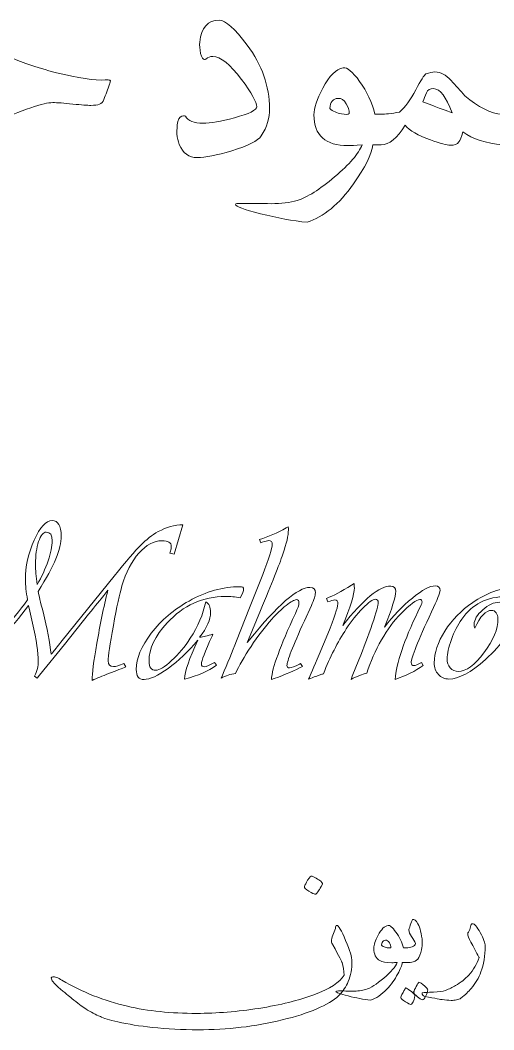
# Model space of a CAD drawing. Extents: x 752 to 1087, y 357 to 811.
# Drawn here: x 834.05 to 834.742, y 675.427 to 676.9 of the extents above; entities that cross this region are included whole.
import ezdxf

# ---------------------------------------------------------------- set-up
doc = ezdxf.new("R2010")
doc.units = 0
doc.header["$MEASUREMENT"] = 0
doc.layers.get('0').update_dxf_attribs({"linetype": 'CONTINUOUS', "lineweight": 30})
doc.layers.add('Dim', color=142, linetype='CONTINUOUS', lineweight=0)
doc.layers.add('UG-Khartosha', color=11, linetype='CONTINUOUS', lineweight=20)

# ---------------------------------------------------------------- blocks, each defined once
blk = doc.blocks.new('fghty')
at = {"layer": 'UG-Khartosha'}
for points, knots in [([(-276.7414, -80.8663), (-276.739, -80.844), (-276.729, -80.8328), (-276.7115, -80.8328), (-276.7115, -80.8328), (-276.7019, -80.8328), (-276.6877, -80.8454), (-276.6688, -80.8709)], [0.8421053, 0.8421053, 0.8421053, 0.8421053, 0.8947368, 0.8947368, 0.8947368, 0.8947369, 0.9473684, 0.9473684, 0.9473684, 0.9473684]), ([(-276.7321, -80.8924), (-276.7328, -80.893), (-276.7335, -80.8931), (-276.7341, -80.8931), (-276.7341, -80.8931), (-276.7366, -80.8931), (-276.7385, -80.89), (-276.7401, -80.8836)], [0.6842105, 0.6842105, 0.6842105, 0.6842105, 0.7368421, 0.7368421, 0.7368421, 0.7368421, 0.7894737, 0.7894737, 0.7894737, 0.7894737]), ([(-276.6776, -80.9234), (-276.6949, -80.9001), (-276.7096, -80.8884), (-276.7216, -80.8884), (-276.7216, -80.8884), (-276.7256, -80.8884), (-276.7291, -80.8897), (-276.7321, -80.8924)], [0.5789474, 0.5789474, 0.5789474, 0.5789474, 0.6315789, 0.6315789, 0.6315789, 0.631579, 0.6842105, 0.6842105, 0.6842105, 0.6842105]), ([(-276.6884, -80.9822), (-276.6655, -80.9762), (-276.6541, -80.9705), (-276.6541, -80.9653), (-276.6541, -80.9653), (-276.6541, -80.9585), (-276.6619, -80.9446), (-276.6776, -80.9234)], [0.4736842, 0.4736842, 0.4736842, 0.4736842, 0.5263158, 0.5263158, 0.5263158, 0.5263158, 0.5789474, 0.5789474, 0.5789474, 0.5789474]), ([(-276.3947, -80.915), (-276.3895, -80.9131), (-276.385, -80.9121), (-276.3809, -80.9121), (-276.3809, -80.9121), (-276.3724, -80.9121), (-276.3642, -80.9165), (-276.3563, -80.9252)], [0.6666667, 0.6666667, 0.6666667, 0.6666667, 0.7333333, 0.7333333, 0.7333333, 0.7333333, 0.8, 0.8, 0.8, 0.8]), ([(-276.4925, -81.0237), (-276.5033, -81.0245), (-276.5104, -81.0249), (-276.514, -81.0249), (-276.514, -81.0249), (-276.549, -81.0249), (-276.5665, -81.0093), (-276.5665, -80.9779), (-276.5665, -80.9779), (-276.5665, -80.9674), (-276.562, -80.9537), (-276.5529, -80.937)], [0.5555556, 0.5555556, 0.5555556, 0.5555556, 0.6111111, 0.6111111, 0.6111111, 0.6111111, 0.6666667, 0.6666667, 0.6666667, 0.6666667, 0.7222222, 0.7222222, 0.7222222, 0.7222222]), ([(-276.936, -80.9612), (-276.9494, -80.9597), (-276.9597, -80.959), (-276.9668, -80.959), (-276.9668, -80.959), (-276.9798, -80.959), (-277.0118, -80.9698), (-277.0627, -80.9914)], [0.16, 0.16, 0.16, 0.16, 0.2, 0.2, 0.2, 0.20000001, 0.24, 0.24, 0.24, 0.24]), ([(-276.8952, -80.9614), (-276.8985, -80.9627), (-276.9029, -80.9633), (-276.9084, -80.9633), (-276.9084, -80.9633), (-276.9133, -80.9633), (-276.9224, -80.9626), (-276.936, -80.9612)], [0.08, 0.08, 0.08, 0.08, 0.12, 0.12, 0.12, 0.12000001, 0.16, 0.16, 0.16, 0.16]), ([(-276.7751, -80.9879), (-276.7733, -80.982), (-276.7704, -80.9791), (-276.7663, -80.9791), (-276.7663, -80.9791), (-276.7653, -80.9791), (-276.7645, -80.9793), (-276.7635, -80.9797)], [0.2631579, 0.2631579, 0.2631579, 0.2631579, 0.3157895, 0.3157895, 0.3157895, 0.3157895, 0.3684211, 0.3684211, 0.3684211, 0.3684211]), ([(-276.7635, -80.9797), (-276.7595, -80.987), (-276.7505, -80.9907), (-276.7364, -80.9907), (-276.7364, -80.9907), (-276.725, -80.9907), (-276.709, -80.9879), (-276.6884, -80.9822)], [0.3684211, 0.3684211, 0.3684211, 0.3684211, 0.4210526, 0.4210526, 0.4210526, 0.4210526, 0.4736842, 0.4736842, 0.4736842, 0.4736842]), ([(-276.3441, -81.0192), (-276.3467, -81.0226), (-276.3512, -81.0243), (-276.3576, -81.0243), (-276.3576, -81.0243), (-276.3625, -81.0243), (-276.3727, -81.0216), (-276.3879, -81.0161)], [0.1333333, 0.1333333, 0.1333333, 0.1333333, 0.2, 0.2, 0.2, 0.2, 0.2666667, 0.2666667, 0.2666667, 0.2666667]), ([(-276.6925, -81.0328), (-276.7156, -81.0398), (-276.733, -81.0432), (-276.7451, -81.0432), (-276.7451, -81.0432), (-276.7581, -81.0432), (-276.7674, -81.0366), (-276.7728, -81.0232)], [0.1052632, 0.1052632, 0.1052632, 0.1052632, 0.1578947, 0.1578947, 0.1578947, 0.1578947, 0.2105263, 0.2105263, 0.2105263, 0.2105263]), ([(-276.6484, -81.1292), (-276.6739, -81.1227), (-276.6866, -81.1181), (-276.6866, -81.115), (-276.6866, -81.115), (-276.6866, -81.1139), (-276.6841, -81.1134), (-276.679, -81.1134)], [0.2222222, 0.2222222, 0.2222222, 0.2222222, 0.2777778, 0.2777778, 0.2777778, 0.2777778, 0.3333333, 0.3333333, 0.3333333, 0.3333333]), ([(-276.7673, -81.6056), (-276.7673, -81.6056), (-276.7808, -81.6505), (-276.7808, -81.6505), (-276.7808, -81.6505), (-276.7808, -81.6505), (-276.7871, -81.6494), (-276.7871, -81.6494), (-276.7871, -81.6494), (-276.7871, -81.6494), (-276.7863, -81.6462), (-276.7863, -81.6462), (-276.7863, -81.6462), (-276.7855, -81.6434), (-276.7851, -81.641), (-276.7851, -81.639), (-276.7851, -81.639), (-276.7851, -81.6331), (-276.7898, -81.6301), (-276.7993, -81.6301), (-276.7993, -81.6301), (-276.8117, -81.6301), (-276.8235, -81.6364), (-276.8347, -81.6491), (-276.8347, -81.6491), (-276.8459, -81.6617), (-276.8546, -81.6784), (-276.8607, -81.6993), (-276.8607, -81.6993), (-276.8642, -81.7112), (-276.8686, -81.7315), (-276.8738, -81.7602), (-276.8738, -81.7602), (-276.8791, -81.7889), (-276.8817, -81.8069), (-276.8817, -81.8142), (-276.8817, -81.8142), (-276.8817, -81.82), (-276.8791, -81.8229), (-276.8738, -81.8229), (-276.8738, -81.8229), (-276.8702, -81.8229), (-276.8649, -81.8213), (-276.858, -81.8181), (-276.858, -81.8181), (-276.858, -81.8181), (-276.8549, -81.8234), (-276.8549, -81.8234), (-276.8549, -81.8234), (-276.8599, -81.8254), (-276.8687, -81.8289), (-276.8812, -81.8336), (-276.8812, -81.8336), (-276.8907, -81.8373), (-276.8992, -81.8408), (-276.9065, -81.844), (-276.9065, -81.844), (-276.9065, -81.8338), (-276.904, -81.8148), (-276.8992, -81.7871), (-276.8992, -81.7871), (-276.8943, -81.7594), (-276.8888, -81.7324), (-276.8824, -81.7061), (-276.8824, -81.7061), (-276.8824, -81.7061), (-276.8885, -81.7138), (-276.8885, -81.7138), (-276.8885, -81.7138), (-276.8935, -81.7202), (-276.9013, -81.7298), (-276.9118, -81.7428), (-276.9118, -81.7428), (-276.9118, -81.7428), (-276.9489, -81.7891), (-276.9489, -81.7891), (-276.9489, -81.7891), (-276.9489, -81.7891), (-276.9869, -81.8359), (-276.9869, -81.8359), (-276.9869, -81.8359), (-276.9869, -81.8359), (-276.9906, -81.8406), (-276.9906, -81.8406), (-276.9906, -81.8406), (-276.9906, -81.8406), (-276.9948, -81.8375), (-276.9948, -81.8375), (-276.9948, -81.8375), (-276.9909, -81.8298), (-276.9889, -81.8221), (-276.9889, -81.8145), (-276.9889, -81.8145), (-276.9889, -81.8019), (-276.9919, -81.7825), (-276.9978, -81.7563), (-276.9978, -81.7563), (-276.9978, -81.7563), (-277.0031, -81.7333), (-277.0031, -81.7333), (-277.0031, -81.7333), (-277.0032, -81.733), (-277.0035, -81.7317), (-277.0039, -81.7295), (-277.0039, -81.7295), (-277.031, -81.7658), (-277.059, -81.7936), (-277.0881, -81.813), (-277.0881, -81.813), (-277.1171, -81.8323), (-277.1453, -81.842), (-277.1729, -81.842), (-277.1729, -81.842), (-277.1909, -81.842), (-277.2079, -81.8381), (-277.224, -81.8302), (-277.224, -81.8302), (-277.2401, -81.8223), (-277.2528, -81.8117), (-277.262, -81.7983), (-277.262, -81.7983), (-277.2726, -81.7831), (-277.2779, -81.7653), (-277.2779, -81.7447), (-277.2779, -81.7447), (-277.2779, -81.7179), (-277.2687, -81.6963), (-277.2503, -81.6797), (-277.2503, -81.6797), (-277.2319, -81.6631), (-277.208, -81.6547), (-277.1784, -81.6547), (-277.1784, -81.6547), (-277.1613, -81.6547), (-277.1458, -81.658), (-277.1319, -81.6645), (-277.1319, -81.6645), (-277.1181, -81.6709), (-277.1001, -81.6833), (-277.078, -81.7015), (-277.078, -81.7015), (-277.0697, -81.7084), (-277.0635, -81.7119), (-277.0594, -81.7119), (-277.0594, -81.7119), (-277.0545, -81.7119), (-277.0465, -81.7088), (-277.0355, -81.7027), (-277.0355, -81.7027), (-277.0355, -81.7027), (-277.0321, -81.7078), (-277.0321, -81.7078), (-277.0321, -81.7078), (-277.0321, -81.7078), (-277.0752, -81.7315), (-277.0752, -81.7315), (-277.0752, -81.7315), (-277.0752, -81.7315), (-277.0797, -81.7274), (-277.0797, -81.7274), (-277.0797, -81.7274), (-277.1004, -81.708), (-277.1208, -81.6931), (-277.1408, -81.6826), (-277.1408, -81.6826), (-277.1608, -81.6722), (-277.1792, -81.667), (-277.196, -81.667), (-277.196, -81.667), (-277.2173, -81.667), (-277.2345, -81.6733), (-277.2474, -81.686), (-277.2474, -81.686), (-277.2603, -81.6986), (-277.2668, -81.7154), (-277.2668, -81.7363), (-277.2668, -81.7363), (-277.2668, -81.7625), (-277.2571, -81.7837), (-277.2377, -81.8001), (-277.2377, -81.8001), (-277.2183, -81.8164), (-277.193, -81.8246), (-277.162, -81.8246), (-277.162, -81.8246), (-277.1347, -81.8246), (-277.1078, -81.8158), (-277.0813, -81.7982), (-277.0813, -81.7982), (-277.0549, -81.7806), (-277.0296, -81.7548), (-277.0054, -81.7208), (-277.0054, -81.7208), (-277.0076, -81.7085), (-277.0087, -81.6982), (-277.0087, -81.6899), (-277.0087, -81.6899), (-277.0087, -81.6693), (-277.0042, -81.649), (-276.9952, -81.6292), (-276.9952, -81.6292), (-276.9862, -81.6092), (-276.9771, -81.5993), (-276.9677, -81.5993), (-276.9677, -81.5993), (-276.9585, -81.5993), (-276.9539, -81.6071), (-276.9539, -81.6228), (-276.9539, -81.6228), (-276.9539, -81.6329), (-276.9566, -81.6446), (-276.9621, -81.6577), (-276.9621, -81.6577), (-276.9675, -81.6709), (-276.9766, -81.6875), (-276.9892, -81.7078), (-276.9892, -81.7078), (-276.988, -81.7139), (-276.9855, -81.7242), (-276.9817, -81.7389), (-276.9817, -81.7389), (-276.9752, -81.7643), (-276.9711, -81.786), (-276.9693, -81.8041), (-276.9693, -81.8041), (-276.9665, -81.8006), (-276.9647, -81.7982), (-276.9638, -81.7971), (-276.9638, -81.7971), (-276.9638, -81.7971), (-276.9525, -81.7832), (-276.9525, -81.7832), (-276.9525, -81.7832), (-276.9525, -81.7832), (-276.8728, -81.6846), (-276.8728, -81.6846), (-276.8728, -81.6846), (-276.8539, -81.6613), (-276.8403, -81.6454), (-276.8319, -81.6369), (-276.8319, -81.6369), (-276.8236, -81.6285), (-276.8146, -81.6215), (-276.805, -81.6162), (-276.805, -81.6162), (-276.7924, -81.6091), (-276.7799, -81.6056), (-276.7673, -81.6056)], [0, 0, 0, 0, 0.016129, 0.016129, 0.016129, 0.016129, 0.032258, 0.032258, 0.032258, 0.032258, 0.048387, 0.048387, 0.048387, 0.048387, 0.064516, 0.064516, 0.064516, 0.064516, 0.080645, 0.080645, 0.080645, 0.080645, 0.096774, 0.096774, 0.096774, 0.096774, 0.112903, 0.112903, 0.112903, 0.112903, 0.129032, 0.129032, 0.129032, 0.129032, 0.145161, 0.145161, 0.145161, 0.145161, 0.16129, 0.16129, 0.16129, 0.16129, 0.177419, 0.177419, 0.177419, 0.177419, 0.193548, 0.193548, 0.193548, 0.193548, 0.209677, 0.209677, 0.209677, 0.209677, 0.225806, 0.225806, 0.225806, 0.225806, 0.241935, 0.241935, 0.241935, 0.241935, 0.258065, 0.258065, 0.258065, 0.258065, 0.274194, 0.274194, 0.274194, 0.274194, 0.290323, 0.290323, 0.290323, 0.290323, 0.306452, 0.306452, 0.306452, 0.306452, 0.322581, 0.322581, 0.322581, 0.322581, 0.33871, 0.33871, 0.33871, 0.33871, 0.354839, 0.354839, 0.354839, 0.354839, 0.370968, 0.370968, 0.370968, 0.370968, 0.387097, 0.387097, 0.387097, 0.387097, 0.403226, 0.403226, 0.403226, 0.403226, 0.419355, 0.419355, 0.419355, 0.419355, 0.435484, 0.435484, 0.435484, 0.435484, 0.451613, 0.451613, 0.451613, 0.451613, 0.467742, 0.467742, 0.467742, 0.467742, 0.483871, 0.483871, 0.483871, 0.483871, 0.5, 0.5, 0.5, 0.5, 0.516129, 0.516129, 0.516129, 0.516129, 0.532258, 0.532258, 0.532258, 0.532258, 0.548387, 0.548387, 0.548387, 0.548387, 0.564516, 0.564516, 0.564516, 0.564516, 0.580645, 0.580645, 0.580645, 0.580645, 0.596774, 0.596774, 0.596774, 0.596774, 0.612903, 0.612903, 0.612903, 0.612903, 0.629032, 0.629032, 0.629032, 0.629032, 0.645161, 0.645161, 0.645161, 0.645161, 0.66129, 0.66129, 0.66129, 0.66129, 0.677419, 0.677419, 0.677419, 0.677419, 0.693548, 0.693548, 0.693548, 0.693548, 0.709677, 0.709677, 0.709677, 0.709677, 0.725806, 0.725806, 0.725806, 0.725806, 0.741935, 0.741935, 0.741935, 0.741935, 0.758065, 0.758065, 0.758065, 0.758065, 0.774194, 0.774194, 0.774194, 0.774194, 0.790323, 0.790323, 0.790323, 0.790323, 0.806452, 0.806452, 0.806452, 0.806452, 0.822581, 0.822581, 0.822581, 0.822581, 0.83871, 0.83871, 0.83871, 0.83871, 0.854839, 0.854839, 0.854839, 0.854839, 0.870968, 0.870968, 0.870968, 0.870968, 0.887097, 0.887097, 0.887097, 0.887097, 0.903226, 0.903226, 0.903226, 0.903226, 0.919355, 0.919355, 0.919355, 0.919355, 0.935484, 0.935484, 0.935484, 0.935484, 0.951613, 0.951613, 0.951613, 0.951613, 0.967742, 0.967742, 0.967742, 0.967742, 0.983871, 0.983871, 0.983871, 0.983871, 1, 1, 1, 1]), ([(-276.9904, -81.6972), (-276.9836, -81.6854), (-276.9781, -81.6733), (-276.9739, -81.6611), (-276.9739, -81.6611), (-276.9698, -81.6488), (-276.9677, -81.6385), (-276.9677, -81.6302), (-276.9677, -81.6302), (-276.9677, -81.6214), (-276.9707, -81.617), (-276.9767, -81.617), (-276.9767, -81.617), (-276.9813, -81.617), (-276.9852, -81.6218), (-276.9884, -81.6314), (-276.9884, -81.6314), (-276.9916, -81.641), (-276.9932, -81.6526), (-276.9932, -81.6661), (-276.9932, -81.6661), (-276.9932, -81.6749), (-276.9922, -81.6853), (-276.9904, -81.6972)], [0, 0, 0, 0, 0.166667, 0.166667, 0.166667, 0.166667, 0.333333, 0.333333, 0.333333, 0.333333, 0.5, 0.5, 0.5, 0.5, 0.666667, 0.666667, 0.666667, 0.666667, 0.833333, 0.833333, 0.833333, 0.833333, 1, 1, 1, 1]), ([(-276.5871, -81.8183), (-276.5871, -81.8183), (-276.584, -81.8227), (-276.584, -81.8227), (-276.584, -81.8227), (-276.5952, -81.8288), (-276.6096, -81.8349), (-276.6274, -81.8413), (-276.6274, -81.8413), (-276.6274, -81.8413), (-276.6317, -81.8428), (-276.6317, -81.8428), (-276.6317, -81.8428), (-276.6304, -81.8251), (-276.6181, -81.7913), (-276.5948, -81.7414), (-276.5948, -81.7414), (-276.5912, -81.7337), (-276.5894, -81.7285), (-276.5894, -81.7257), (-276.5894, -81.7257), (-276.5894, -81.7222), (-276.5906, -81.7204), (-276.5933, -81.7204), (-276.5933, -81.7204), (-276.5962, -81.7204), (-276.6015, -81.7234), (-276.609, -81.7293), (-276.609, -81.7293), (-276.6165, -81.7352), (-276.6238, -81.7422), (-276.6308, -81.7502), (-276.6308, -81.7502), (-276.6415, -81.762), (-276.6522, -81.7759), (-276.6628, -81.7919), (-276.6628, -81.7919), (-276.6734, -81.8079), (-276.6813, -81.8218), (-276.6864, -81.8336), (-276.6864, -81.8336), (-276.6944, -81.8346), (-276.7018, -81.8369), (-276.7086, -81.8405), (-276.7086, -81.8405), (-276.7086, -81.8405), (-276.7067, -81.836), (-276.7067, -81.836), (-276.7067, -81.836), (-276.699, -81.8179), (-276.6918, -81.8004), (-276.6853, -81.7836), (-276.6853, -81.7836), (-276.6853, -81.7836), (-276.6653, -81.7327), (-276.6653, -81.7327), (-276.6653, -81.7327), (-276.6653, -81.7327), (-276.6449, -81.6821), (-276.6449, -81.6821), (-276.6449, -81.6821), (-276.6352, -81.6571), (-276.6303, -81.6417), (-276.6303, -81.636), (-276.6303, -81.636), (-276.6303, -81.6319), (-276.6321, -81.63), (-276.6358, -81.63), (-276.6358, -81.63), (-276.6375, -81.63), (-276.6408, -81.6308), (-276.6458, -81.6325), (-276.6458, -81.6325), (-276.6458, -81.6325), (-276.648, -81.6334), (-276.648, -81.6334), (-276.648, -81.6334), (-276.648, -81.6334), (-276.6497, -81.6285), (-276.6497, -81.6285), (-276.6497, -81.6285), (-276.6362, -81.6239), (-276.6226, -81.618), (-276.6089, -81.6106), (-276.6089, -81.6106), (-276.6089, -81.6106), (-276.6057, -81.6086), (-276.6057, -81.6086), (-276.6057, -81.6086), (-276.6056, -81.6108), (-276.6056, -81.6124), (-276.6056, -81.6134), (-276.6056, -81.6134), (-276.6056, -81.6219), (-276.6084, -81.6343), (-276.6141, -81.6507), (-276.6141, -81.6507), (-276.6198, -81.6672), (-276.6311, -81.6959), (-276.6482, -81.7368), (-276.6482, -81.7368), (-276.6482, -81.7368), (-276.6666, -81.7814), (-276.6666, -81.7814), (-276.6666, -81.7814), (-276.6666, -81.7814), (-276.6687, -81.7862), (-276.6687, -81.7862), (-276.6687, -81.7862), (-276.6687, -81.7862), (-276.6658, -81.7826), (-276.6658, -81.7826), (-276.6658, -81.7826), (-276.6222, -81.7287), (-276.5911, -81.7017), (-276.5725, -81.7017), (-276.5725, -81.7017), (-276.567, -81.7017), (-276.5642, -81.7044), (-276.5642, -81.7099), (-276.5642, -81.7099), (-276.5642, -81.7139), (-276.5663, -81.7203), (-276.5704, -81.7294), (-276.5704, -81.7294), (-276.5704, -81.7294), (-276.581, -81.7527), (-276.581, -81.7527), (-276.581, -81.7527), (-276.5989, -81.7921), (-276.6078, -81.8149), (-276.6078, -81.8212), (-276.6078, -81.8212), (-276.6078, -81.8237), (-276.6065, -81.8249), (-276.6039, -81.8249), (-276.6039, -81.8249), (-276.6008, -81.8249), (-276.5957, -81.823), (-276.5887, -81.8191), (-276.5887, -81.8191), (-276.5887, -81.8191), (-276.5871, -81.8183), (-276.5871, -81.8183)], [0, 0, 0, 0, 0.027778, 0.027778, 0.027778, 0.027778, 0.055556, 0.055556, 0.055556, 0.055556, 0.083333, 0.083333, 0.083333, 0.083333, 0.111111, 0.111111, 0.111111, 0.111111, 0.138889, 0.138889, 0.138889, 0.138889, 0.166667, 0.166667, 0.166667, 0.166667, 0.194444, 0.194444, 0.194444, 0.194444, 0.222222, 0.222222, 0.222222, 0.222222, 0.25, 0.25, 0.25, 0.25, 0.277778, 0.277778, 0.277778, 0.277778, 0.305556, 0.305556, 0.305556, 0.305556, 0.333333, 0.333333, 0.333333, 0.333333, 0.361111, 0.361111, 0.361111, 0.361111, 0.388889, 0.388889, 0.388889, 0.388889, 0.416667, 0.416667, 0.416667, 0.416667, 0.444444, 0.444444, 0.444444, 0.444444, 0.472222, 0.472222, 0.472222, 0.472222, 0.5, 0.5, 0.5, 0.5, 0.527778, 0.527778, 0.527778, 0.527778, 0.555556, 0.555556, 0.555556, 0.555556, 0.583333, 0.583333, 0.583333, 0.583333, 0.611111, 0.611111, 0.611111, 0.611111, 0.638889, 0.638889, 0.638889, 0.638889, 0.666667, 0.666667, 0.666667, 0.666667, 0.694444, 0.694444, 0.694444, 0.694444, 0.722222, 0.722222, 0.722222, 0.722222, 0.75, 0.75, 0.75, 0.75, 0.777778, 0.777778, 0.777778, 0.777778, 0.805556, 0.805556, 0.805556, 0.805556, 0.833333, 0.833333, 0.833333, 0.833333, 0.861111, 0.861111, 0.861111, 0.861111, 0.888889, 0.888889, 0.888889, 0.888889, 0.916667, 0.916667, 0.916667, 0.916667, 0.944444, 0.944444, 0.944444, 0.944444, 0.972222, 0.972222, 0.972222, 0.972222, 1, 1, 1, 1]), ([(-276.719, -81.8164), (-276.719, -81.8164), (-276.716, -81.8208), (-276.716, -81.8208), (-276.716, -81.8208), (-276.7279, -81.8298), (-276.7442, -81.8368), (-276.7649, -81.842), (-276.7649, -81.842), (-276.7644, -81.8305), (-276.7576, -81.8107), (-276.7446, -81.7826), (-276.7446, -81.7826), (-276.7593, -81.7999), (-276.7744, -81.8142), (-276.7899, -81.8256), (-276.7899, -81.8256), (-276.8054, -81.837), (-276.8178, -81.8427), (-276.8269, -81.8427), (-276.8269, -81.8427), (-276.8349, -81.8427), (-276.8388, -81.8376), (-276.8388, -81.8275), (-276.8388, -81.8275), (-276.8388, -81.8103), (-276.8311, -81.7917), (-276.8158, -81.7717), (-276.8158, -81.7717), (-276.8004, -81.7518), (-276.7811, -81.7354), (-276.7579, -81.7225), (-276.7579, -81.7225), (-276.7317, -81.7078), (-276.7057, -81.7005), (-276.6798, -81.7005), (-276.6798, -81.7005), (-276.6761, -81.7005), (-276.6743, -81.7018), (-276.6743, -81.7045), (-276.6743, -81.7045), (-276.6743, -81.7068), (-276.676, -81.7112), (-276.6794, -81.7175), (-276.6794, -81.7175), (-276.6872, -81.7162), (-276.6947, -81.7155), (-276.702, -81.7155), (-276.702, -81.7155), (-276.7366, -81.7155), (-276.7665, -81.729), (-276.7915, -81.756), (-276.7915, -81.756), (-276.81, -81.7757), (-276.8192, -81.7954), (-276.8192, -81.8149), (-276.8192, -81.8149), (-276.8192, -81.824), (-276.8158, -81.8285), (-276.8091, -81.8285), (-276.8091, -81.8285), (-276.8035, -81.8285), (-276.7952, -81.8236), (-276.7845, -81.8138), (-276.7845, -81.8138), (-276.7739, -81.8039), (-276.7643, -81.7925), (-276.7559, -81.7795), (-276.7559, -81.7795), (-276.7443, -81.7615), (-276.7364, -81.7429), (-276.7322, -81.7235), (-276.7322, -81.7235), (-276.7273, -81.7264), (-276.7248, -81.7319), (-276.7248, -81.7399), (-276.7248, -81.7399), (-276.7248, -81.7509), (-276.7304, -81.7636), (-276.7416, -81.7779), (-276.7416, -81.7779), (-276.7361, -81.7775), (-276.7294, -81.7759), (-276.7213, -81.7732), (-276.7213, -81.7732), (-276.7213, -81.7732), (-276.7226, -81.7761), (-276.7226, -81.7761), (-276.7226, -81.7761), (-276.7334, -81.8003), (-276.7388, -81.8145), (-276.7388, -81.8186), (-276.7388, -81.8186), (-276.7388, -81.8219), (-276.7373, -81.8234), (-276.7342, -81.8232), (-276.7342, -81.8232), (-276.7314, -81.823), (-276.7263, -81.8207), (-276.719, -81.8164)], [0, 0, 0, 0, 0.04, 0.04, 0.04, 0.04, 0.08, 0.08, 0.08, 0.08, 0.12, 0.12, 0.12, 0.12, 0.16, 0.16, 0.16, 0.16, 0.2, 0.2, 0.2, 0.2, 0.24, 0.24, 0.24, 0.24, 0.28, 0.28, 0.28, 0.28, 0.32, 0.32, 0.32, 0.32, 0.36, 0.36, 0.36, 0.36, 0.4, 0.4, 0.4, 0.4, 0.44, 0.44, 0.44, 0.44, 0.48, 0.48, 0.48, 0.48, 0.52, 0.52, 0.52, 0.52, 0.56, 0.56, 0.56, 0.56, 0.6, 0.6, 0.6, 0.6, 0.64, 0.64, 0.64, 0.64, 0.68, 0.68, 0.68, 0.68, 0.72, 0.72, 0.72, 0.72, 0.76, 0.76, 0.76, 0.76, 0.8, 0.8, 0.8, 0.8, 0.84, 0.84, 0.84, 0.84, 0.88, 0.88, 0.88, 0.88, 0.92, 0.92, 0.92, 0.92, 0.96, 0.96, 0.96, 0.96, 1, 1, 1, 1]), ([(-276.4017, -81.8169), (-276.4017, -81.8169), (-276.399, -81.8214), (-276.399, -81.8214), (-276.399, -81.8214), (-276.4111, -81.83), (-276.4254, -81.837), (-276.442, -81.8425), (-276.442, -81.8425), (-276.4402, -81.8177), (-276.4285, -81.7832), (-276.407, -81.739), (-276.407, -81.739), (-276.407, -81.739), (-276.4021, -81.7285), (-276.4021, -81.7285), (-276.4021, -81.7285), (-276.4012, -81.7267), (-276.4007, -81.7253), (-276.4007, -81.7242), (-276.4007, -81.7242), (-276.4007, -81.7214), (-276.4019, -81.7201), (-276.4043, -81.7201), (-276.4043, -81.7201), (-276.4092, -81.7201), (-276.4188, -81.7274), (-276.4333, -81.7419), (-276.4333, -81.7419), (-276.4438, -81.7524), (-276.4537, -81.7658), (-276.4629, -81.7821), (-276.4629, -81.7821), (-276.4722, -81.7983), (-276.4797, -81.8153), (-276.4855, -81.8329), (-276.4855, -81.8329), (-276.4922, -81.8346), (-276.5003, -81.8378), (-276.5096, -81.8425), (-276.5096, -81.8425), (-276.5096, -81.8425), (-276.5077, -81.8377), (-276.5077, -81.8377), (-276.5077, -81.8377), (-276.5077, -81.8377), (-276.4975, -81.8126), (-276.4975, -81.8126), (-276.4975, -81.8126), (-276.49, -81.7941), (-276.4831, -81.7758), (-276.477, -81.7577), (-276.477, -81.7577), (-276.4709, -81.7396), (-276.4678, -81.7286), (-276.4678, -81.7248), (-276.4678, -81.7248), (-276.4678, -81.7214), (-276.4693, -81.7198), (-276.4724, -81.7198), (-276.4724, -81.7198), (-276.4763, -81.7198), (-276.4827, -81.7244), (-276.4917, -81.7336), (-276.4917, -81.7336), (-276.5007, -81.7427), (-276.509, -81.7532), (-276.5168, -81.765), (-276.5168, -81.765), (-276.5302, -81.7858), (-276.5419, -81.8086), (-276.5518, -81.8338), (-276.5518, -81.8338), (-276.5532, -81.8342), (-276.5541, -81.8345), (-276.5543, -81.8346), (-276.5543, -81.8346), (-276.5543, -81.8346), (-276.5634, -81.8379), (-276.5634, -81.8379), (-276.5634, -81.8379), (-276.567, -81.8391), (-276.5708, -81.8406), (-276.5746, -81.8421), (-276.5746, -81.8421), (-276.5719, -81.8364), (-276.5666, -81.8239), (-276.5586, -81.8046), (-276.5586, -81.8046), (-276.5586, -81.8046), (-276.5453, -81.7725), (-276.5453, -81.7725), (-276.5453, -81.7725), (-276.5353, -81.7482), (-276.5301, -81.733), (-276.5298, -81.7269), (-276.5298, -81.7269), (-276.5295, -81.7228), (-276.5312, -81.7208), (-276.5347, -81.7208), (-276.5347, -81.7208), (-276.537, -81.7208), (-276.5404, -81.7218), (-276.5449, -81.7239), (-276.5449, -81.7239), (-276.5449, -81.7239), (-276.547, -81.7184), (-276.547, -81.7184), (-276.547, -81.7184), (-276.5371, -81.7145), (-276.5243, -81.7077), (-276.5087, -81.6981), (-276.5087, -81.6981), (-276.5087, -81.6981), (-276.505, -81.6957), (-276.505, -81.6957), (-276.505, -81.6957), (-276.5046, -81.6983), (-276.5045, -81.7005), (-276.5045, -81.7023), (-276.5045, -81.7023), (-276.5045, -81.712), (-276.5104, -81.7313), (-276.5222, -81.7601), (-276.5222, -81.7601), (-276.4906, -81.7197), (-276.4661, -81.6995), (-276.4487, -81.6995), (-276.4487, -81.6995), (-276.4435, -81.6995), (-276.441, -81.7022), (-276.441, -81.7077), (-276.441, -81.7077), (-276.441, -81.7158), (-276.4467, -81.7341), (-276.4582, -81.7623), (-276.4582, -81.7623), (-276.4451, -81.7451), (-276.4309, -81.7303), (-276.4156, -81.7179), (-276.4156, -81.7179), (-276.4003, -81.7055), (-276.3886, -81.6993), (-276.3804, -81.6993), (-276.3804, -81.6993), (-276.3756, -81.6993), (-276.3732, -81.7017), (-276.3732, -81.7065), (-276.3732, -81.7065), (-276.3732, -81.7098), (-276.3775, -81.7206), (-276.3862, -81.7391), (-276.3862, -81.7391), (-276.407, -81.7838), (-276.4174, -81.8098), (-276.4174, -81.8169), (-276.4174, -81.8169), (-276.4174, -81.82), (-276.416, -81.8215), (-276.413, -81.8215), (-276.413, -81.8215), (-276.4108, -81.8215), (-276.4071, -81.82), (-276.4017, -81.8169)], [0, 0, 0, 0, 0.02439, 0.02439, 0.02439, 0.02439, 0.04878, 0.04878, 0.04878, 0.04878, 0.073171, 0.073171, 0.073171, 0.073171, 0.097561, 0.097561, 0.097561, 0.097561, 0.121951, 0.121951, 0.121951, 0.121951, 0.146341, 0.146341, 0.146341, 0.146341, 0.170732, 0.170732, 0.170732, 0.170732, 0.195122, 0.195122, 0.195122, 0.195122, 0.219512, 0.219512, 0.219512, 0.219512, 0.243902, 0.243902, 0.243902, 0.243902, 0.268293, 0.268293, 0.268293, 0.268293, 0.292683, 0.292683, 0.292683, 0.292683, 0.317073, 0.317073, 0.317073, 0.317073, 0.341463, 0.341463, 0.341463, 0.341463, 0.365854, 0.365854, 0.365854, 0.365854, 0.390244, 0.390244, 0.390244, 0.390244, 0.414634, 0.414634, 0.414634, 0.414634, 0.439024, 0.439024, 0.439024, 0.439024, 0.463415, 0.463415, 0.463415, 0.463415, 0.487805, 0.487805, 0.487805, 0.487805, 0.512195, 0.512195, 0.512195, 0.512195, 0.536585, 0.536585, 0.536585, 0.536585, 0.560976, 0.560976, 0.560976, 0.560976, 0.585366, 0.585366, 0.585366, 0.585366, 0.609756, 0.609756, 0.609756, 0.609756, 0.634146, 0.634146, 0.634146, 0.634146, 0.658537, 0.658537, 0.658537, 0.658537, 0.682927, 0.682927, 0.682927, 0.682927, 0.707317, 0.707317, 0.707317, 0.707317, 0.731707, 0.731707, 0.731707, 0.731707, 0.756098, 0.756098, 0.756098, 0.756098, 0.780488, 0.780488, 0.780488, 0.780488, 0.804878, 0.804878, 0.804878, 0.804878, 0.829268, 0.829268, 0.829268, 0.829268, 0.853659, 0.853659, 0.853659, 0.853659, 0.878049, 0.878049, 0.878049, 0.878049, 0.902439, 0.902439, 0.902439, 0.902439, 0.926829, 0.926829, 0.926829, 0.926829, 0.95122, 0.95122, 0.95122, 0.95122, 0.97561, 0.97561, 0.97561, 0.97561, 1, 1, 1, 1]), ([(-276.2561, -81.7165), (-276.2622, -81.716), (-276.2672, -81.7157), (-276.2711, -81.7157), (-276.2711, -81.7157), (-276.301, -81.7157), (-276.324, -81.7271), (-276.3399, -81.7502), (-276.3399, -81.7502), (-276.3462, -81.7592), (-276.3515, -81.7697), (-276.3558, -81.7814), (-276.3558, -81.7814), (-276.3601, -81.7933), (-276.3623, -81.8031), (-276.3623, -81.8111), (-276.3623, -81.8111), (-276.3623, -81.8167), (-276.3606, -81.8212), (-276.3574, -81.8248), (-276.3574, -81.8248), (-276.3542, -81.8284), (-276.35, -81.8302), (-276.345, -81.8302), (-276.345, -81.8302), (-276.3332, -81.8302), (-276.3201, -81.8207), (-276.3058, -81.8017), (-276.3058, -81.8017), (-276.2915, -81.7827), (-276.2843, -81.7652), (-276.2843, -81.7495), (-276.2843, -81.7495), (-276.2843, -81.7459), (-276.2852, -81.7429), (-276.2871, -81.7405), (-276.2871, -81.7405), (-276.289, -81.738), (-276.2912, -81.7368), (-276.2939, -81.7368), (-276.2939, -81.7368), (-276.3029, -81.7368), (-276.3116, -81.7459), (-276.32, -81.7641), (-276.32, -81.7641), (-276.3205, -81.7619), (-276.3208, -81.7599), (-276.3208, -81.7581), (-276.3208, -81.7581), (-276.3208, -81.7511), (-276.3165, -81.7437), (-276.3077, -81.7359), (-276.3077, -81.7359), (-276.2989, -81.7282), (-276.2906, -81.7244), (-276.2827, -81.7244), (-276.2827, -81.7244), (-276.2776, -81.7244), (-276.2731, -81.7265), (-276.2695, -81.7308), (-276.2695, -81.7308), (-276.2658, -81.735), (-276.264, -81.7403), (-276.264, -81.7464), (-276.264, -81.7464), (-276.264, -81.767), (-276.2771, -81.7888), (-276.3034, -81.8119), (-276.3034, -81.8119), (-276.3259, -81.832), (-276.3447, -81.842), (-276.3595, -81.842), (-276.3595, -81.842), (-276.366, -81.842), (-276.3714, -81.8396), (-276.3757, -81.835), (-276.3757, -81.835), (-276.3799, -81.8303), (-276.3821, -81.8244), (-276.3821, -81.8174), (-276.3821, -81.8174), (-276.3821, -81.8018), (-276.3766, -81.7855), (-276.3658, -81.7685), (-276.3658, -81.7685), (-276.3549, -81.7515), (-276.3406, -81.7368), (-276.3228, -81.7245), (-276.3228, -81.7245), (-276.3131, -81.7178), (-276.3024, -81.7123), (-276.2908, -81.708), (-276.2908, -81.708), (-276.2793, -81.7037), (-276.2695, -81.7015), (-276.2614, -81.7015), (-276.2614, -81.7015), (-276.2564, -81.7015), (-276.2539, -81.7037), (-276.2539, -81.7082), (-276.2539, -81.7082), (-276.2539, -81.7098), (-276.2547, -81.7126), (-276.2561, -81.7165)], [0, 0, 0, 0, 0.038462, 0.038462, 0.038462, 0.038462, 0.076923, 0.076923, 0.076923, 0.076923, 0.115385, 0.115385, 0.115385, 0.115385, 0.153846, 0.153846, 0.153846, 0.153846, 0.192308, 0.192308, 0.192308, 0.192308, 0.230769, 0.230769, 0.230769, 0.230769, 0.269231, 0.269231, 0.269231, 0.269231, 0.307692, 0.307692, 0.307692, 0.307692, 0.346154, 0.346154, 0.346154, 0.346154, 0.384615, 0.384615, 0.384615, 0.384615, 0.423077, 0.423077, 0.423077, 0.423077, 0.461538, 0.461538, 0.461538, 0.461538, 0.5, 0.5, 0.5, 0.5, 0.538462, 0.538462, 0.538462, 0.538462, 0.576923, 0.576923, 0.576923, 0.576923, 0.615385, 0.615385, 0.615385, 0.615385, 0.653846, 0.653846, 0.653846, 0.653846, 0.692308, 0.692308, 0.692308, 0.692308, 0.730769, 0.730769, 0.730769, 0.730769, 0.769231, 0.769231, 0.769231, 0.769231, 0.807692, 0.807692, 0.807692, 0.807692, 0.846154, 0.846154, 0.846154, 0.846154, 0.884615, 0.884615, 0.884615, 0.884615, 0.923077, 0.923077, 0.923077, 0.923077, 0.961538, 0.961538, 0.961538, 0.961538, 1, 1, 1, 1]), ([(-276.5334, -82.2241), (-276.5334, -82.221), (-276.5328, -82.2193), (-276.5317, -82.2193), (-276.5317, -82.2193), (-276.5289, -82.2193), (-276.5242, -82.227), (-276.5178, -82.2424)], [0.89285714, 0.89285714, 0.89285714, 0.89285714, 0.92857143, 0.92857143, 0.92857143, 0.92857144, 0.96428571, 0.96428571, 0.96428571, 0.96428571]), ([(-276.3263, -82.2213), (-276.3259, -82.2183), (-276.3249, -82.2168), (-276.3234, -82.2168), (-276.3234, -82.2168), (-276.3205, -82.2168), (-276.3165, -82.2213), (-276.3116, -82.2303)], [0.85714286, 0.85714286, 0.85714286, 0.85714286, 0.9047619, 0.9047619, 0.9047619, 0.90476191, 0.95238095, 0.95238095, 0.95238095, 0.95238095]), ([(-276.5373, -82.2493), (-276.5387, -82.2475), (-276.5394, -82.2455), (-276.5394, -82.2431), (-276.5394, -82.2431), (-276.5394, -82.2408), (-276.5387, -82.238), (-276.5374, -82.2345)], [0.78571429, 0.78571429, 0.78571429, 0.78571429, 0.82142857, 0.82142857, 0.82142857, 0.82142858, 0.85714286, 0.85714286, 0.85714286, 0.85714286]), ([(-276.4656, -82.2733), (-276.4716, -82.2699), (-276.4746, -82.2636), (-276.4746, -82.2543), (-276.4746, -82.2543), (-276.4746, -82.2493), (-276.4724, -82.2427), (-276.4681, -82.2345)], [0.68181818, 0.68181818, 0.68181818, 0.68181818, 0.72727273, 0.72727273, 0.72727273, 0.72727274, 0.77272727, 0.77272727, 0.77272727, 0.77272727]), ([(-276.326, -82.2449), (-276.3291, -82.2392), (-276.3307, -82.2347), (-276.3307, -82.2317), (-276.3307, -82.2317), (-276.3307, -82.231), (-276.3303, -82.2303), (-276.3297, -82.2295)], [0.71428571, 0.71428571, 0.71428571, 0.71428571, 0.76190476, 0.76190476, 0.76190476, 0.76190477, 0.80952381, 0.80952381, 0.80952381, 0.80952381]), ([(-276.4571, -82.2528), (-276.4549, -82.2534), (-276.4529, -82.2538), (-276.4511, -82.2538), (-276.4511, -82.2538), (-276.4504, -82.2538), (-276.4498, -82.2537), (-276.4494, -82.2537)], [0.625, 0.625, 0.625, 0.625, 0.75, 0.75, 0.75, 0.75, 0.875, 0.875, 0.875, 0.875]), ([(-276.4388, -82.2764), (-276.4402, -82.2764), (-276.4416, -82.2764), (-276.4429, -82.2764), (-276.4429, -82.2764), (-276.4443, -82.2764), (-276.4457, -82.2765), (-276.4472, -82.2766)], [0.54545455, 0.54545455, 0.54545455, 0.54545455, 0.59090909, 0.59090909, 0.59090909, 0.5909091, 0.63636364, 0.63636364, 0.63636364, 0.63636364]), ([(-276.9662, -82.306), (-276.9681, -82.3034), (-276.969, -82.3014), (-276.969, -82.2999), (-276.969, -82.2999), (-276.969, -82.2986), (-276.9682, -82.2979), (-276.9665, -82.2979), (-276.9665, -82.2979), (-276.965, -82.2979), (-276.9632, -82.2983), (-276.9609, -82.2992)], [0.3928571, 0.3928571, 0.3928571, 0.3928571, 0.4285714, 0.4285714, 0.4285714, 0.4285714, 0.4642857, 0.4642857, 0.4642857, 0.4642857, 0.5, 0.5, 0.5, 0.5]), ([(-276.514, -82.3274), (-276.5265, -82.3242), (-276.5327, -82.3219), (-276.5327, -82.3205), (-276.5327, -82.3205), (-276.5327, -82.32), (-276.5314, -82.3197), (-276.529, -82.3197), (-276.529, -82.3197), (-276.5249, -82.3197), (-276.5211, -82.3198), (-276.5176, -82.3199)], [0.2272727, 0.2272727, 0.2272727, 0.2272727, 0.2727273, 0.2727273, 0.2727273, 0.2727273, 0.3181818, 0.3181818, 0.3181818, 0.3181818, 0.3636364, 0.3636364, 0.3636364, 0.3636364]), ([(-276.3478, -82.3334), (-276.3505, -82.3339), (-276.3533, -82.3342), (-276.3563, -82.3342), (-276.3563, -82.3342), (-276.3605, -82.3342), (-276.3651, -82.3338), (-276.3701, -82.3331)], [0.19047619, 0.19047619, 0.19047619, 0.19047619, 0.23809524, 0.23809524, 0.23809524, 0.23809525, 0.28571429, 0.28571429, 0.28571429, 0.28571429]), ([(-276.8524, -82.3432), (-276.8209, -82.3505), (-276.7855, -82.3541), (-276.7462, -82.3541), (-276.7462, -82.3541), (-276.7154, -82.3541), (-276.6835, -82.3515), (-276.6507, -82.3464)], [0.57142857, 0.57142857, 0.57142857, 0.57142857, 0.60714286, 0.60714286, 0.60714286, 0.60714287, 0.64285714, 0.64285714, 0.64285714, 0.64285714]), ([(-276.6149, -82.3641), (-276.6562, -82.3742), (-276.6993, -82.3793), (-276.7442, -82.3793), (-276.7442, -82.3793), (-276.7683, -82.3793), (-276.7917, -82.378), (-276.8144, -82.3756)], [0.10714286, 0.10714286, 0.10714286, 0.10714286, 0.14285714, 0.14285714, 0.14285714, 0.14285715, 0.17857143, 0.17857143, 0.17857143, 0.17857143])]:
    blk.add_open_spline(points, degree=3, knots=knots, dxfattribs=at)
for points in [[(-276.7401, -80.8836), (-276.7415, -80.8771), (-276.742, -80.8714), (-276.7414, -80.8663)], [(-276.6688, -80.8709), (-276.6462, -80.9015), (-276.6347, -80.934), (-276.6343, -80.9681)], [(-277.0339, -80.8884), (-277.0178, -80.8967), (-276.9936, -80.905), (-276.9612, -80.9132)], [(-276.5529, -80.937), (-276.5428, -80.9179), (-276.5323, -80.9075), (-276.5216, -80.9056)], [(-276.5216, -80.9056), (-276.5158, -80.9047), (-276.5074, -80.9117), (-276.4964, -80.9265)], [(-276.9612, -80.9132), (-276.9273, -80.9217), (-276.9023, -80.9254), (-276.8863, -80.9243)], [(-276.8863, -80.9243), (-276.8825, -80.9241), (-276.8802, -80.9243), (-276.8792, -80.9249)], [(-276.8787, -80.9274), (-276.8794, -80.9292), (-276.8798, -80.9304), (-276.8798, -80.9308)], [(-276.8792, -80.9249), (-276.8783, -80.9254), (-276.8781, -80.9262), (-276.8787, -80.9274)], [(-276.4964, -80.9265), (-276.4851, -80.9423), (-276.4773, -80.9591), (-276.473, -80.9769)], [(-276.4102, -80.9395), (-276.4027, -80.9251), (-276.3974, -80.9169), (-276.3947, -80.915)], [(-276.3563, -80.9252), (-276.349, -80.9329), (-276.342, -80.9407), (-276.335, -80.9486)], [(-276.8798, -80.9308), (-276.8826, -80.9387), (-276.8855, -80.9465), (-276.8883, -80.9542)], [(-276.4353, -80.9735), (-276.4265, -80.9661), (-276.4181, -80.9548), (-276.4102, -80.9395)], [(-276.3831, -80.9375), (-276.3886, -80.9373), (-276.3922, -80.9395), (-276.3941, -80.9442)], [(-276.3548, -80.9746), (-276.3637, -80.9502), (-276.3731, -80.9379), (-276.3831, -80.9375)], [(-276.8883, -80.9542), (-276.8896, -80.9578), (-276.892, -80.9602), (-276.8952, -80.9614)], [(-276.5295, -80.9526), (-276.537, -80.9529), (-276.5413, -80.9581), (-276.5422, -80.9681)], [(-276.5168, -80.9608), (-276.5203, -80.9545), (-276.5246, -80.9518), (-276.5295, -80.9526)], [(-276.3941, -80.9442), (-276.396, -80.9488), (-276.3977, -80.9533), (-276.3995, -80.9579)], [(-276.3995, -80.9579), (-276.3993, -80.9579), (-276.3844, -80.9635), (-276.3548, -80.9746)], [(-276.335, -80.9486), (-276.3151, -80.9659), (-276.2959, -80.9755), (-276.2774, -80.9775)], [(-276.6343, -80.9681), (-276.6341, -80.9824), (-276.6384, -80.9964), (-276.6471, -81.0099)], [(-276.5422, -80.9681), (-276.5373, -80.9722), (-276.5313, -80.9749), (-276.5241, -80.9763)], [(-276.5122, -80.9757), (-276.5122, -80.9708), (-276.5138, -80.9658), (-276.5168, -80.9608)], [(-276.4636, -80.9769), (-276.4574, -80.9769), (-276.448, -80.9757), (-276.4353, -80.9735)], [(-276.7728, -81.0232), (-276.7768, -81.0132), (-276.7775, -81.0015), (-276.7751, -80.9879)], [(-276.5241, -80.9763), (-276.5181, -80.9775), (-276.5142, -80.9773), (-276.5122, -80.9757)], [(-276.473, -80.9769), (-276.473, -80.9769), (-276.4636, -80.9769), (-276.4636, -80.9769)], [(-276.4266, -80.9937), (-276.4386, -81.0137), (-276.451, -81.0237), (-276.4636, -81.0237)], [(-276.3879, -81.0161), (-276.4071, -81.0094), (-276.42, -81.0019), (-276.4266, -80.9937)], [(-276.3381, -81.004), (-276.3401, -81.0117), (-276.342, -81.0168), (-276.3441, -81.0192)], [(-276.2774, -81.0237), (-276.3028, -81.0215), (-276.3231, -81.0149), (-276.3381, -81.004)], [(-276.6471, -81.0099), (-276.652, -81.0175), (-276.6671, -81.0251), (-276.6925, -81.0328)], [(-276.5347, -81.0727), (-276.5118, -81.0533), (-276.4978, -81.037), (-276.4925, -81.0237)], [(-276.4763, -81.0237), (-276.4781, -81.0384), (-276.4878, -81.0584), (-276.5058, -81.0836)], [(-276.4636, -81.0237), (-276.4636, -81.0237), (-276.4763, -81.0237), (-276.4763, -81.0237)], [(-276.592, -81.1088), (-276.5767, -81.1043), (-276.5577, -81.0922), (-276.5347, -81.0727)], [(-276.5058, -81.0836), (-276.5279, -81.1145), (-276.5516, -81.1342), (-276.5769, -81.1424)], [(-276.6318, -81.1139), (-276.6165, -81.1139), (-276.6033, -81.1122), (-276.592, -81.1088)], [(-276.679, -81.1134), (-276.6634, -81.1135), (-276.6476, -81.1137), (-276.6318, -81.1139)], [(-276.5769, -81.1424), (-276.5985, -81.1402), (-276.6223, -81.1357), (-276.6484, -81.1292)], [(-276.5761, -82.1501), (-276.5729, -82.1451), (-276.5706, -82.143), (-276.5692, -82.1438)], [(-276.5692, -82.1438), (-276.5647, -82.1462), (-276.5612, -82.1481), (-276.5589, -82.1496)], [(-276.574, -82.1671), (-276.5793, -82.1639), (-276.5817, -82.1615), (-276.5811, -82.1598)], [(-276.5811, -82.1598), (-276.5801, -82.1572), (-276.5784, -82.154), (-276.5761, -82.1501)], [(-276.5589, -82.1496), (-276.5543, -82.1524), (-276.5526, -82.1547), (-276.5535, -82.1564)], [(-276.5535, -82.1564), (-276.5564, -82.1617), (-276.5579, -82.1646), (-276.5582, -82.165)], [(-276.5649, -82.1716), (-276.5664, -82.1713), (-276.5695, -82.1698), (-276.574, -82.1671)], [(-276.5582, -82.165), (-276.5611, -82.1698), (-276.5633, -82.1719), (-276.5649, -82.1716)], [(-276.4187, -82.2192), (-276.4174, -82.215), (-276.4161, -82.2121), (-276.4151, -82.2105)], [(-276.4151, -82.2105), (-276.4126, -82.2093), (-276.41, -82.2114), (-276.4071, -82.2168)], [(-276.5374, -82.2345), (-276.5361, -82.231), (-276.5347, -82.2276), (-276.5334, -82.2241)], [(-276.4681, -82.2345), (-276.4632, -82.2253), (-276.4581, -82.2203), (-276.4529, -82.2193)], [(-276.4529, -82.2193), (-276.4501, -82.2189), (-276.4461, -82.2223), (-276.4409, -82.2295)], [(-276.4212, -82.2261), (-276.4209, -82.2256), (-276.4201, -82.2233), (-276.4187, -82.2192)], [(-276.417, -82.2363), (-276.4194, -82.233), (-276.4208, -82.2296), (-276.4212, -82.2261)], [(-276.4071, -82.2168), (-276.4037, -82.2232), (-276.4014, -82.2323), (-276.4003, -82.244)], [(-276.3297, -82.2295), (-276.3279, -82.227), (-276.3267, -82.2243), (-276.3263, -82.2213)], [(-276.4567, -82.242), (-276.4591, -82.242), (-276.4608, -82.2433), (-276.4619, -82.2457)], [(-276.4506, -82.246), (-276.4523, -82.243), (-276.4544, -82.2417), (-276.4567, -82.242)], [(-276.4409, -82.2295), (-276.4352, -82.2372), (-276.4314, -82.2453), (-276.4294, -82.2538)], [(-276.411, -82.2471), (-276.4121, -82.244), (-276.4141, -82.2404), (-276.417, -82.2363)], [(-276.3116, -82.2303), (-276.3066, -82.2393), (-276.304, -82.2463), (-276.304, -82.2513)], [(-276.5232, -82.2764), (-276.5235, -82.2756), (-276.5282, -82.2666), (-276.5373, -82.2493)], [(-276.5178, -82.2424), (-276.5113, -82.2577), (-276.5081, -82.2684), (-276.5081, -82.2744)], [(-276.4619, -82.2457), (-276.4622, -82.2465), (-276.4625, -82.2478), (-276.4629, -82.2495)], [(-276.4629, -82.2495), (-276.4613, -82.251), (-276.4593, -82.2521), (-276.4571, -82.2528)], [(-276.4484, -82.2532), (-276.4484, -82.2509), (-276.4491, -82.2485), (-276.4506, -82.246)], [(-276.4494, -82.2537), (-276.449, -82.2536), (-276.4487, -82.2534), (-276.4484, -82.2532)], [(-276.4294, -82.2538), (-276.4294, -82.2538), (-276.4249, -82.2538), (-276.4249, -82.2538)], [(-276.4249, -82.2538), (-276.4216, -82.2538), (-276.4186, -82.2532), (-276.4158, -82.2521)], [(-276.4158, -82.2521), (-276.4129, -82.2509), (-276.4113, -82.2493), (-276.411, -82.2471)], [(-276.4009, -82.2531), (-276.4017, -82.2583), (-276.4033, -82.2635), (-276.4056, -82.2687)], [(-276.4003, -82.244), (-276.4003, -82.2476), (-276.4005, -82.2506), (-276.4009, -82.2531)], [(-276.3133, -82.2687), (-276.3134, -82.2683), (-276.3177, -82.2604), (-276.326, -82.2449)], [(-276.304, -82.2513), (-276.304, -82.266), (-276.3062, -82.2791), (-276.3105, -82.2905)], [(-276.4056, -82.2687), (-276.4072, -82.2719), (-276.4101, -82.2742), (-276.4144, -82.2754)], [(-276.329, -82.2954), (-276.3218, -82.2875), (-276.3165, -82.2786), (-276.3133, -82.2687)], [(-276.5202, -82.2957), (-276.5202, -82.2886), (-276.5212, -82.2822), (-276.5232, -82.2764)], [(-276.5081, -82.2744), (-276.5081, -82.2858), (-276.51, -82.2961), (-276.5138, -82.3052)], [(-276.4472, -82.2766), (-276.4556, -82.2766), (-276.4617, -82.2755), (-276.4656, -82.2733)], [(-276.4592, -82.3001), (-276.4481, -82.2906), (-276.4413, -82.2827), (-276.4388, -82.2764)], [(-276.4311, -82.2764), (-276.4315, -82.2804), (-276.4338, -82.2861), (-276.4379, -82.2936)], [(-276.4249, -82.2764), (-276.4249, -82.2764), (-276.4311, -82.2764), (-276.4311, -82.2764)], [(-276.4144, -82.2754), (-276.417, -82.2761), (-276.4205, -82.2764), (-276.4249, -82.2764)], [(-276.9609, -82.2992), (-276.9587, -82.3), (-276.9559, -82.3014), (-276.9527, -82.3033)], [(-276.9527, -82.3033), (-276.9214, -82.3217), (-276.8879, -82.335), (-276.8524, -82.3432)], [(-276.5668, -82.3256), (-276.5419, -82.3163), (-276.5264, -82.3064), (-276.5202, -82.2957)], [(-276.4869, -82.3175), (-276.4796, -82.3155), (-276.4704, -82.3096), (-276.4592, -82.3001)], [(-276.4379, -82.2936), (-276.4426, -82.3024), (-276.4482, -82.3102), (-276.4548, -82.317)], [(-276.3493, -82.3115), (-276.3415, -82.3069), (-276.3347, -82.3015), (-276.329, -82.2954)], [(-276.3105, -82.2905), (-276.3138, -82.2996), (-276.3188, -82.308), (-276.3253, -82.3158)], [(-276.9583, -82.3141), (-276.9616, -82.3113), (-276.9643, -82.3086), (-276.9662, -82.306)], [(-276.9376, -82.3312), (-276.9415, -82.3281), (-276.9484, -82.3224), (-276.9583, -82.3141)], [(-276.5138, -82.3052), (-276.5171, -82.3132), (-276.5219, -82.3203), (-276.5281, -82.3268)], [(-276.5074, -82.3201), (-276.4998, -82.3201), (-276.4929, -82.3193), (-276.4869, -82.3175)], [(-276.4548, -82.317), (-276.4629, -82.3255), (-276.4712, -82.3311), (-276.4797, -82.3338)], [(-276.4299, -82.3223), (-276.4278, -82.3184), (-276.4264, -82.316), (-276.4257, -82.3151)], [(-276.4257, -82.3151), (-276.4243, -82.3156), (-276.4222, -82.3169), (-276.4194, -82.319)], [(-276.4194, -82.319), (-276.4161, -82.3215), (-276.4137, -82.3238), (-276.4119, -82.3259)], [(-276.4137, -82.3218), (-276.4129, -82.3194), (-276.4115, -82.3164), (-276.4097, -82.3127)], [(-276.4097, -82.3127), (-276.4078, -82.309), (-276.4064, -82.3069), (-276.4055, -82.3065)], [(-276.4055, -82.3065), (-276.4041, -82.3065), (-276.401, -82.3085), (-276.3965, -82.3124)], [(-276.3965, -82.3124), (-276.3938, -82.3146), (-276.3923, -82.3165), (-276.3921, -82.318)], [(-276.3921, -82.318), (-276.3921, -82.3205), (-276.3932, -82.3239), (-276.3953, -82.3282)], [(-276.3834, -82.3215), (-276.3752, -82.3213), (-276.369, -82.3204), (-276.3648, -82.3189)], [(-276.3648, -82.3189), (-276.3593, -82.3168), (-276.3542, -82.3143), (-276.3493, -82.3115)], [(-276.3253, -82.3158), (-276.3293, -82.3204), (-276.3345, -82.3255), (-276.3411, -82.3309)], [(-276.9162, -82.3472), (-276.9219, -82.3435), (-276.929, -82.3382), (-276.9376, -82.3312)], [(-276.6507, -82.3464), (-276.6179, -82.3412), (-276.5899, -82.3342), (-276.5668, -82.3256)], [(-276.5281, -82.3268), (-276.5446, -82.3416), (-276.5735, -82.354), (-276.6149, -82.3641)], [(-276.5176, -82.3199), (-276.5142, -82.32), (-276.5108, -82.3201), (-276.5074, -82.3201)], [(-276.4797, -82.3338), (-276.4902, -82.3327), (-276.5016, -82.3306), (-276.514, -82.3274)], [(-276.4331, -82.3304), (-276.4335, -82.3296), (-276.4324, -82.3269), (-276.4299, -82.3223)], [(-276.426, -82.3365), (-276.4304, -82.3338), (-276.4328, -82.3318), (-276.4331, -82.3304)], [(-276.4119, -82.3259), (-276.4113, -82.3279), (-276.4121, -82.3313), (-276.4144, -82.3362)], [(-276.4077, -82.3287), (-276.4108, -82.326), (-276.4128, -82.3237), (-276.4137, -82.3218)], [(-276.4002, -82.3333), (-276.4022, -82.333), (-276.4047, -82.3315), (-276.4077, -82.3287)], [(-276.4006, -82.3226), (-276.3973, -82.3221), (-276.3916, -82.3217), (-276.3834, -82.3215)], [(-276.4006, -82.3246), (-276.4006, -82.3239), (-276.4006, -82.3232), (-276.4006, -82.3226)], [(-276.3963, -82.3282), (-276.3976, -82.3279), (-276.399, -82.3266), (-276.4006, -82.3246)], [(-276.3953, -82.3282), (-276.3968, -82.3313), (-276.3985, -82.333), (-276.4002, -82.3333)], [(-276.3701, -82.3331), (-276.3713, -82.3329), (-276.3801, -82.3313), (-276.3963, -82.3282)], [(-276.3411, -82.3309), (-276.3429, -82.332), (-276.3451, -82.3328), (-276.3478, -82.3334)], [(-276.8938, -82.359), (-276.9008, -82.3563), (-276.9083, -82.3524), (-276.9162, -82.3472)], [(-276.418, -82.3405), (-276.4193, -82.3403), (-276.422, -82.339), (-276.426, -82.3365)], [(-276.4144, -82.3362), (-276.4157, -82.339), (-276.4168, -82.3404), (-276.418, -82.3405)], [(-276.8668, -82.3672), (-276.8801, -82.3643), (-276.8891, -82.3616), (-276.8938, -82.359)], [(-276.8144, -82.3756), (-276.8334, -82.3735), (-276.8508, -82.3707), (-276.8668, -82.3672)]]:
    blk.add_open_spline(points, degree=3, dxfattribs=at)
blk = doc.blocks.new('UG-DAMANHOUR-LABS-BORD')
at = {"layer": 'Dim', "linetype": 'Continuous', "xscale": 0.952857142857144, "yscale": 0.952857142857144, "zscale": 0.952857142857144}
blk.add_blockref('fghty', (255.6423, 89.7017), dxfattribs=at)

msp = doc.modelspace()

# ---------------------------------------------------------------- block references
msp.add_blockref('UG-DAMANHOUR-LABS-BORD', (842.3655, 664.2206))

doc.saveas('drawing.dxf')
